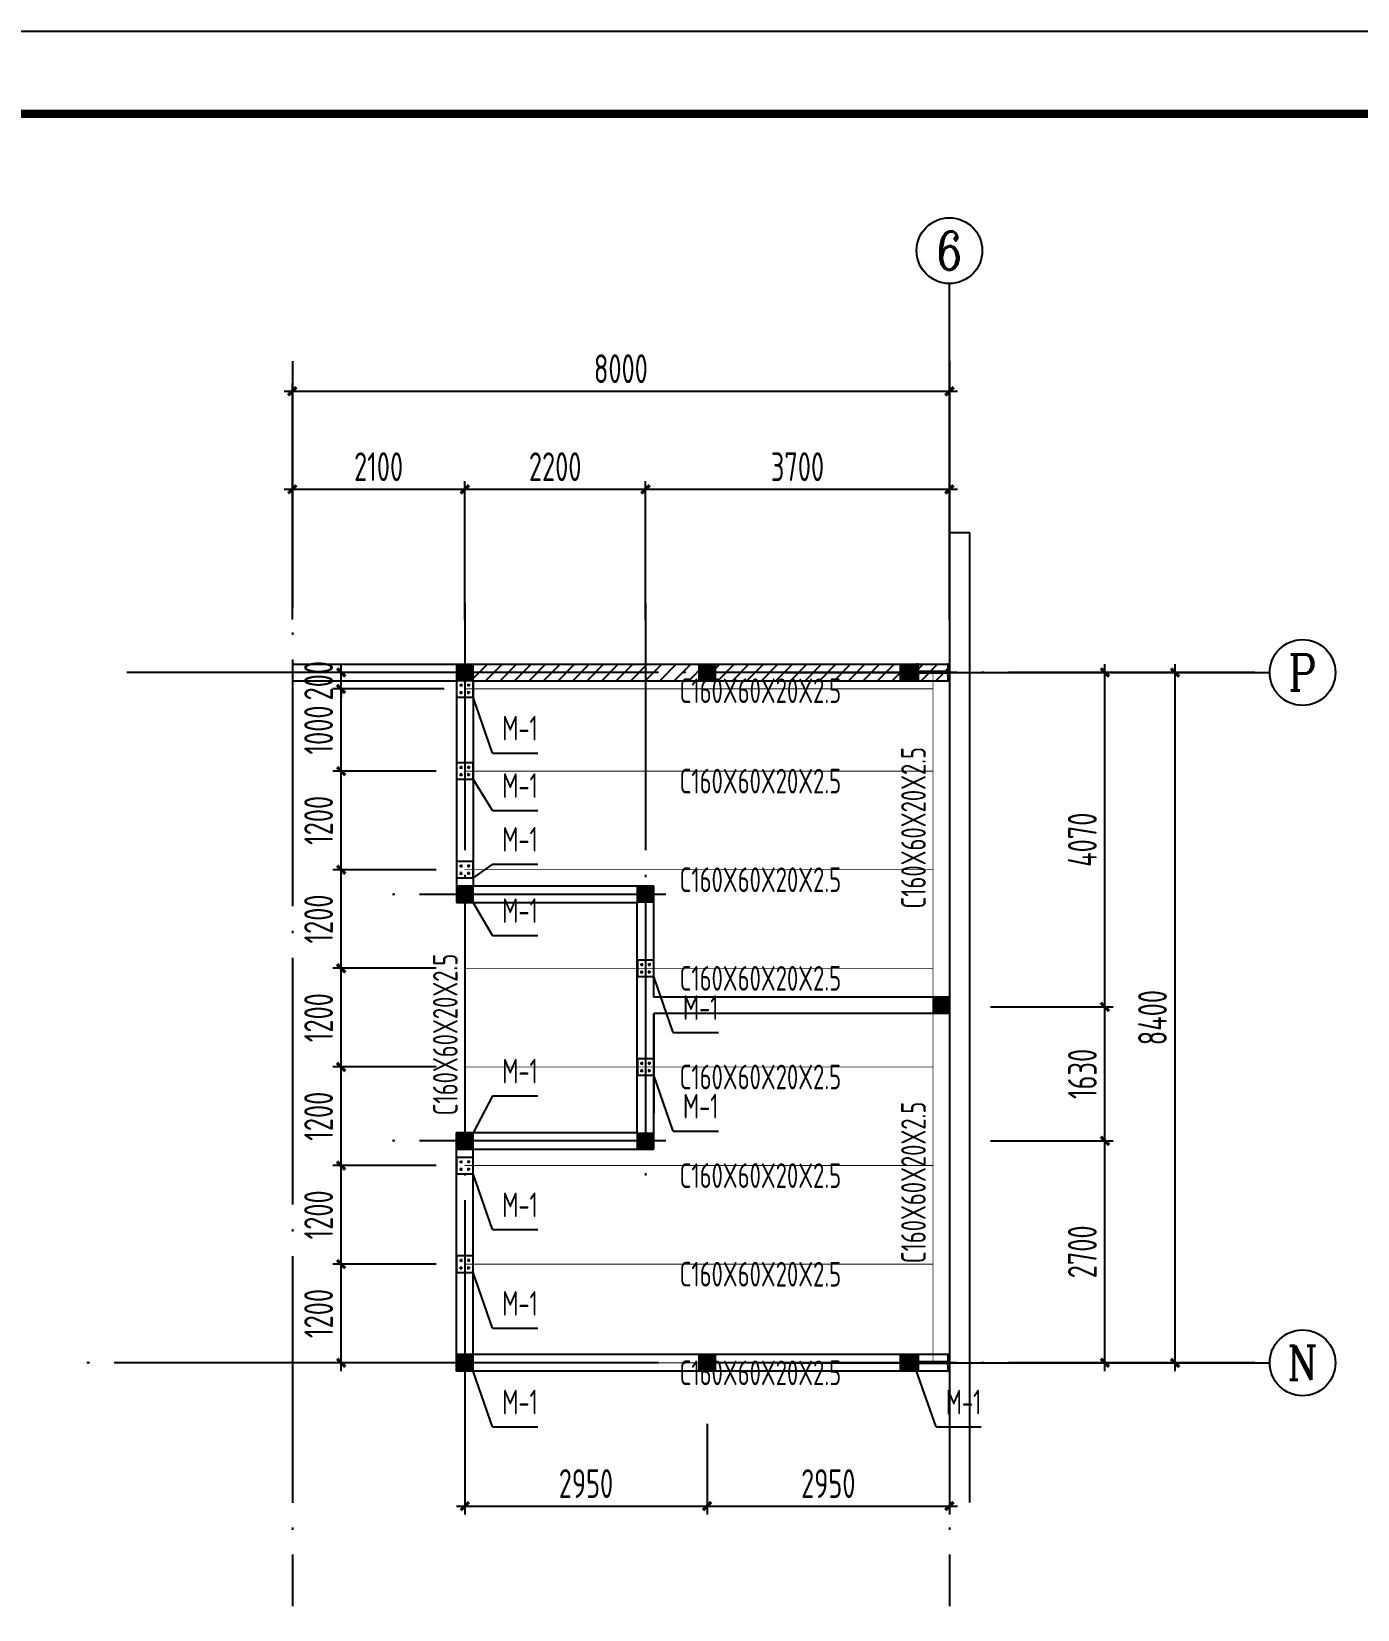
# Model space of a CAD drawing. Extents: x 899043 to 2598688, y -137197 to 211789.
# Drawn here: x 2256274 to 2272416, y 110335 to 129535 of the extents above; entities that cross this region are included whole.
import ezdxf
from ezdxf.enums import TextEntityAlignment as Align

# ---------------------------------------------------------------- set-up
doc = ezdxf.new("R2010")
doc.units = 0
doc.header["$LTSCALE"] = 1500
doc.header["$MEASUREMENT"] = 0
doc.linetypes.add('DOTE', pattern=[2.4200000000000004, 2, -0.2, 0.02, -0.2])
for name, color, linetype in [('00-tk', 151, 'Continuous'), ('1', 2, 'Continuous'), ('A-Wall(建筑墙)', 7, 'Continuous'), ('AXIS', 3, 'Continuous'), ('AXIS_TEXT', 7, 'Continuous'), ('COLUMN', 2, 'Continuous'), ('DIM', 3, 'Continuous'), ('LATRINE', 6, 'Continuous'), ('PUB_HATCH', 8, 'Continuous'), ('TEXT', 7, 'Continuous'), ('WALL', 7, 'Continuous'), ('WELD_TEXT', 7, 'Continuous'), ('WINDOW', 4, 'Continuous'), ('XIXIAN', 7, 'Continuous')]:
    doc.layers.add(name, color=color, linetype=linetype)
doc.layers.add('COLU_HATCH', color=251, linetype='Continuous', lineweight=0)
doc.layers.add('螺栓孔标注', color=9, linetype='Continuous', lineweight=18)
doc.styles.add('_TCH_AXIS', font='COMPLEX', dxfattribs={"bigfont": 'GBCBIG'})
doc.styles.add('COMPLEX', font='COMPLEX')
doc.styles.add('TSSD_Dimension', font='Tssdeng.shx', dxfattribs={"width": 0.7, "bigfont": 'hztxt.shx'})
doc.styles.add('TSSD_Label', font='Tssdeng.shx', dxfattribs={"width": 0.7, "bigfont": 'hztxt.shx'})
doc.dimstyles.new('TSSD_100_100', dxfattribs={"dimtxt": 350, "dimasz": 100, "dimexe": 100, "dimexo": 250, "dimgap": 100, "dimtad": 1, "dimdec": 0, "dimzin": 0, "dimdsep": 46, "dimtxsty": 'TSSD_Dimension', "dimblk": 'ARCHTICK', "dimblk1": 'ARCHTICK', "dimblk2": 'ARCHTICK', "dimcen": 0, "dimdle": 100, "dimclrt": 7, "dimadec": 0, "dimazin": 0, "dimtfac": 1, "dimtdec": 0, "dimtix": 1, "dimtmove": 2, "dimatfit": 3, "dimfxl": 0, "dimtolj": 1, "dimtzin": 0, "dimarcsym": 0})

# ---------------------------------------------------------------- blocks, each defined once
blk = doc.blocks.new('FDSRWEFDSDSFDSFDDD')
at = {"layer": 'COLUMN'}
for p, q in [((-380, 0), (-400, 0)), ((0, 0), (-20, 0)), ((-380, -75), (-365, -90)), ((-380, -125), (-365, -110)), ((-20, -75), (-35, -90)), ((-20, -125), (-35, -110)), ((-400, -200), (-380, -200)), ((-20, -200), (0, -200))]:
    blk.add_line(p, q, dxfattribs=at)
for points in [[(-400, 0), (-400, -200)], [(-380, 0), (-380, -75)], [(-20, 0), (-20, -75)], [(0, 0), (0, -200)], [(-380, -125), (-380, -200)], [(-35, -90), (-365, -90)], [(-35, -110), (-365, -110)], [(-20, -125), (-20, -200)]]:
    blk.add_lwpolyline(points, dxfattribs=at)
blk = doc.blocks.new('_ArchTick')
at = {"color": 0, "linetype": 'ByBlock', "const_width": 0.4}
blk.add_lwpolyline([(-0.5, -0.5), (0.5, 0.5)], dxfattribs=at)
blk = doc.blocks.new('*D534')
at = {"layer": 'Defpoints', "color": 0}
for p in [(2265196.315789715, 121736.2181524224), (2270196.315788737, 121736.2181524224), (2265196.31578776, 113336.2181486972)]:
    blk.add_point(p, dxfattribs=at)
at = {"layer": 'DIM', "color": 0, "lineweight": -2}
for p, q in [((2265446.315789715, 121736.2181524224), (2270296.315788737, 121736.2181524224)), ((2270196.315788737, 113236.2181486972), (2270196.315788737, 121836.2181524224)), ((2265446.31578776, 113336.2181486972), (2270296.315788737, 113336.2181486972))]:
    blk.add_line(p, q, dxfattribs=at)
at = {"layer": 'DIM', "color": 0, "lineweight": -2, "xscale": 100, "yscale": 100, "zscale": 100}
for p, rotation in [((2270196.315788737, 121736.2181524224), 90), ((2270196.315788737, 113336.2181486972), 270)]:
    blk.add_blockref('_ArchTick', p, dxfattribs=dict(at, rotation=rotation))
at = {"layer": 'DIM', "color": 7, "insert": (2269921.315788737, 117536.2181505601), "char_height": 350, "attachment_point": 5, "rotation": 90, "style": 'TSSD_Dimension'}
blk.add_mtext('\\A1;8400', dxfattribs=at)
blk = doc.blocks.new('_AXISO')
blk.add_circle((0, 0), 0.5)
at = {"layer": 'AXIS_TEXT', "style": 'COMPLEX', "width": 1.041666666666667}
blk.add_attdef('A', text='', height=0.56, dxfattribs=at).set_placement((-0.25, -0.28), (0.25, -0.28), align=Align.FIT)
blk = doc.blocks.new('*D535')
at = {"layer": 'Defpoints', "color": 0}
for p in [(2267448.749219462, 125157.7823261305), (2259448.749242212, 122581.1514212434), (2267448.749219462, 122581.1514247913)]:
    blk.add_point(p, dxfattribs=at)
at = {"layer": 'DIM', "color": 0, "lineweight": -2}
for p, q in [((2259448.749242212, 122831.1514212434), (2259448.749242212, 125257.7823261305)), ((2267448.749219462, 122831.1514247913), (2267448.749219462, 125257.7823261305)), ((2259348.749242212, 125157.7823261305), (2267548.749219462, 125157.7823261305))]:
    blk.add_line(p, q, dxfattribs=at)
at = {"layer": 'DIM', "color": 0, "lineweight": -2, "xscale": 100, "yscale": 100, "zscale": 100, "rotation": 180}
blk.add_blockref('_ArchTick', (2259448.749242212, 125157.7823261305), dxfattribs=at)
at = {"layer": 'DIM', "color": 0, "lineweight": -2, "xscale": 100, "yscale": 100, "zscale": 100}
blk.add_blockref('_ArchTick', (2267448.749219462, 125157.7823261305), dxfattribs=at)
at = {"layer": 'DIM', "color": 7, "insert": (2263448.749230837, 125432.7823261305), "char_height": 350, "attachment_point": 5, "style": 'TSSD_Dimension'}
blk.add_mtext('\\A1;8000', dxfattribs=at)
blk = doc.blocks.new('*D528')
at = {"layer": 'Defpoints', "color": 0}
for p in [(2261548.749243171, 123964.8936167965), (2259448.749184234, 122130.1665175133), (2261548.749243171, 122130.1665175133)]:
    blk.add_point(p, dxfattribs=at)
at = {"layer": 'DIM', "color": 0, "lineweight": -2}
for p, q in [((2259448.749184234, 122380.1665175133), (2259448.749184234, 124064.8936167965)), ((2261548.749243171, 122380.1665175133), (2261548.749243171, 124064.8936167965)), ((2259348.749184234, 123964.8936167965), (2261648.749243171, 123964.8936167965))]:
    blk.add_line(p, q, dxfattribs=at)
at = {"layer": 'DIM', "color": 0, "lineweight": -2, "xscale": 100, "yscale": 100, "zscale": 100, "rotation": 180}
blk.add_blockref('_ArchTick', (2259448.749184234, 123964.8936167965), dxfattribs=at)
at = {"layer": 'DIM', "color": 0, "lineweight": -2, "xscale": 100, "yscale": 100, "zscale": 100}
blk.add_blockref('_ArchTick', (2261548.749243171, 123964.8936167965), dxfattribs=at)
at = {"layer": 'DIM', "color": 7, "insert": (2260498.749213702, 124239.8936167965), "char_height": 350, "attachment_point": 5, "style": 'TSSD_Dimension'}
blk.add_mtext('\\A1;2100', dxfattribs=at)
blk = doc.blocks.new('*D529')
at = {"layer": 'Defpoints', "color": 0}
for p in [(2263748.749243009, 123964.8936167965), (2261548.749243171, 122130.1665175133), (2263748.749243009, 122130.1665175133)]:
    blk.add_point(p, dxfattribs=at)
at = {"layer": 'DIM', "color": 0, "lineweight": -2}
for p, q in [((2261548.749243171, 122380.1665175133), (2261548.749243171, 124064.8936167965)), ((2263748.749243009, 122380.1665175133), (2263748.749243009, 124064.8936167965)), ((2261448.749243171, 123964.8936167965), (2263848.749243009, 123964.8936167965))]:
    blk.add_line(p, q, dxfattribs=at)
at = {"layer": 'DIM', "color": 0, "lineweight": -2, "xscale": 100, "yscale": 100, "zscale": 100, "rotation": 180}
blk.add_blockref('_ArchTick', (2261548.749243171, 123964.8936167965), dxfattribs=at)
at = {"layer": 'DIM', "color": 0, "lineweight": -2, "xscale": 100, "yscale": 100, "zscale": 100}
blk.add_blockref('_ArchTick', (2263748.749243009, 123964.8936167965), dxfattribs=at)
at = {"layer": 'DIM', "color": 7, "insert": (2262648.74924309, 124239.8936167965), "char_height": 350, "attachment_point": 5, "style": 'TSSD_Dimension'}
blk.add_mtext('\\A1;2200', dxfattribs=at)
blk = doc.blocks.new('*D530')
at = {"layer": 'Defpoints', "color": 0}
for p in [(2267448.749183867, 123964.8936167965), (2263748.749243009, 122130.1665175133), (2267448.749183867, 122130.1665175133)]:
    blk.add_point(p, dxfattribs=at)
at = {"layer": 'DIM', "color": 0, "lineweight": -2}
for p, q in [((2263748.749243009, 122380.1665175133), (2263748.749243009, 124064.8936167965)), ((2267448.749183867, 122380.1665175133), (2267448.749183867, 124064.8936167965)), ((2263648.749243009, 123964.8936167965), (2267548.749183867, 123964.8936167965))]:
    blk.add_line(p, q, dxfattribs=at)
at = {"layer": 'DIM', "color": 0, "lineweight": -2, "xscale": 100, "yscale": 100, "zscale": 100, "rotation": 180}
blk.add_blockref('_ArchTick', (2263748.749243009, 123964.8936167965), dxfattribs=at)
at = {"layer": 'DIM', "color": 0, "lineweight": -2, "xscale": 100, "yscale": 100, "zscale": 100}
blk.add_blockref('_ArchTick', (2267448.749183867, 123964.8936167965), dxfattribs=at)
at = {"layer": 'DIM', "color": 7, "insert": (2265598.749213438, 124239.8936167965), "char_height": 350, "attachment_point": 5, "style": 'TSSD_Dimension'}
blk.add_mtext('\\A1;3700', dxfattribs=at)
blk = doc.blocks.new('*D531')
at = {"layer": 'Defpoints', "color": 0}
for p in [(2267698.749301685, 116036.2181462031), (2269341.949363191, 116036.2181462031), (2267698.749301685, 113336.2182066495)]:
    blk.add_point(p, dxfattribs=at)
at = {"layer": 'DIM', "color": 0, "lineweight": -2}
for p, q in [((2267948.749301685, 116036.2181462031), (2269441.949363191, 116036.2181462031)), ((2269341.949363191, 113236.2182066495), (2269341.949363191, 116136.2181462031)), ((2267948.749301685, 113336.2182066495), (2269441.949363191, 113336.2182066495))]:
    blk.add_line(p, q, dxfattribs=at)
at = {"layer": 'DIM', "color": 0, "lineweight": -2, "xscale": 100, "yscale": 100, "zscale": 100}
for p, rotation in [((2269341.949363191, 116036.2181462031), 90), ((2269341.949363191, 113336.2182066495), 270)]:
    blk.add_blockref('_ArchTick', p, dxfattribs=dict(at, rotation=rotation))
at = {"layer": 'DIM', "color": 7, "insert": (2269066.949363191, 114686.2181764267), "char_height": 350, "attachment_point": 5, "rotation": 90, "style": 'TSSD_Dimension'}
blk.add_mtext('\\A1;2700', dxfattribs=at)
blk = doc.blocks.new('*D532')
at = {"layer": 'Defpoints', "color": 0}
for p in [(2267698.749301685, 117666.4030040695), (2269341.949363191, 117666.4030040695), (2267698.749301685, 116036.2181462031)]:
    blk.add_point(p, dxfattribs=at)
at = {"layer": 'DIM', "color": 0, "lineweight": -2}
for p, q in [((2269341.949363191, 115936.2181462031), (2269341.949363191, 117766.4030040695)), ((2267948.749301685, 117666.4030040695), (2269441.949363191, 117666.4030040695)), ((2267948.749301685, 116036.2181462031), (2269441.949363191, 116036.2181462031))]:
    blk.add_line(p, q, dxfattribs=at)
at = {"layer": 'DIM', "color": 0, "lineweight": -2, "xscale": 100, "yscale": 100, "zscale": 100}
for p, rotation in [((2269341.949363191, 117666.4030040695), 90), ((2269341.949363191, 116036.2181462031), 270)]:
    blk.add_blockref('_ArchTick', p, dxfattribs=dict(at, rotation=rotation))
at = {"layer": 'DIM', "color": 7, "insert": (2269066.949363191, 116851.3105751367), "char_height": 350, "attachment_point": 5, "rotation": 90, "style": 'TSSD_Dimension'}
blk.add_mtext('\\A1;1630', dxfattribs=at)
blk = doc.blocks.new('*D533')
at = {"layer": 'Defpoints', "color": 0}
for p in [(2267698.749301685, 121736.2181447029), (2269341.949363191, 121736.2181447029), (2267698.749301685, 117666.4030040695)]:
    blk.add_point(p, dxfattribs=at)
at = {"layer": 'DIM', "color": 0, "lineweight": -2}
for p, q in [((2267948.749301685, 121736.2181447029), (2269441.949363191, 121736.2181447029)), ((2269341.949363191, 117566.4030040695), (2269341.949363191, 121836.2181447029)), ((2267948.749301685, 117666.4030040695), (2269441.949363191, 117666.4030040695))]:
    blk.add_line(p, q, dxfattribs=at)
at = {"layer": 'DIM', "color": 0, "lineweight": -2, "xscale": 100, "yscale": 100, "zscale": 100}
for p, rotation in [((2269341.949363191, 121736.2181447029), 90), ((2269341.949363191, 117666.4030040695), 270)]:
    blk.add_blockref('_ArchTick', p, dxfattribs=dict(at, rotation=rotation))
at = {"layer": 'DIM', "color": 7, "insert": (2269066.949363191, 119701.3105743866), "char_height": 350, "attachment_point": 5, "rotation": 90, "style": 'TSSD_Dimension'}
blk.add_mtext('\\A1;4070', dxfattribs=at)
blk = doc.blocks.new('*D526')
at = {"layer": 'Defpoints', "color": 0}
for p in [(2264498.749218919, 112841.4807051505), (2267448.749194641, 112841.4807051505), (2267448.749194641, 111591.3865431363)]:
    blk.add_point(p, dxfattribs=at)
at = {"layer": 'DIM', "color": 0, "lineweight": -2}
for p, q in [((2264498.749218919, 112591.4807051505), (2264498.749218919, 111491.3865431363)), ((2267448.749194641, 112591.4807051505), (2267448.749194641, 111491.3865431363)), ((2264398.749218919, 111591.3865431363), (2267548.749194641, 111591.3865431363))]:
    blk.add_line(p, q, dxfattribs=at)
at = {"layer": 'DIM', "color": 0, "lineweight": -2, "xscale": 100, "yscale": 100, "zscale": 100, "rotation": 180}
blk.add_blockref('_ArchTick', (2264498.749218919, 111591.3865431363), dxfattribs=at)
at = {"layer": 'DIM', "color": 0, "lineweight": -2, "xscale": 100, "yscale": 100, "zscale": 100}
blk.add_blockref('_ArchTick', (2267448.749194641, 111591.3865431363), dxfattribs=at)
at = {"layer": 'DIM', "color": 7, "insert": (2265973.74920678, 111866.3865431363), "char_height": 350, "attachment_point": 5, "style": 'TSSD_Dimension'}
blk.add_mtext('\\A1;2950', dxfattribs=at)
blk = doc.blocks.new('*D527')
at = {"layer": 'Defpoints', "color": 0}
for p in [(2261548.749247182, 112841.4807051505), (2264498.749218919, 112841.4807051505), (2264498.749218919, 111591.3865431363)]:
    blk.add_point(p, dxfattribs=at)
at = {"layer": 'DIM', "color": 0, "lineweight": -2}
for p, q in [((2261548.749247182, 112591.4807051505), (2261548.749247182, 111491.3865431363)), ((2264498.749218919, 112591.4807051505), (2264498.749218919, 111491.3865431363)), ((2261448.749247182, 111591.3865431363), (2264598.749218919, 111591.3865431363))]:
    blk.add_line(p, q, dxfattribs=at)
at = {"layer": 'DIM', "color": 0, "lineweight": -2, "xscale": 100, "yscale": 100, "zscale": 100, "rotation": 180}
blk.add_blockref('_ArchTick', (2261548.749247182, 111591.3865431363), dxfattribs=at)
at = {"layer": 'DIM', "color": 0, "lineweight": -2, "xscale": 100, "yscale": 100, "zscale": 100}
blk.add_blockref('_ArchTick', (2264498.749218919, 111591.3865431363), dxfattribs=at)
at = {"layer": 'DIM', "color": 7, "insert": (2263023.74923305, 111866.3865431363), "char_height": 350, "attachment_point": 5, "style": 'TSSD_Dimension'}
blk.add_mtext('\\A1;2950', dxfattribs=at)
blk = doc.blocks.new('*D536')
at = {"layer": 'Defpoints', "color": 0}
for p in [(2260043.361810949, 114536.2181507538), (2261448.749245127, 114536.2181507538), (2261448.749245127, 113336.2181527603)]:
    blk.add_point(p, dxfattribs=at)
at = {"layer": 'DIM', "color": 0, "lineweight": -2}
for p, q in [((2260043.361810949, 113236.2181527603), (2260043.361810949, 114636.2181507538)), ((2261198.749245127, 114536.2181507538), (2259943.361810949, 114536.2181507538)), ((2261198.749245127, 113336.2181527603), (2259943.361810949, 113336.2181527603))]:
    blk.add_line(p, q, dxfattribs=at)
at = {"layer": 'DIM', "color": 0, "lineweight": -2, "xscale": 100, "yscale": 100, "zscale": 100}
for p, rotation in [((2260043.361810949, 114536.2181507538), 90), ((2260043.361810949, 113336.2181527603), 270)]:
    blk.add_blockref('_ArchTick', p, dxfattribs=dict(at, rotation=rotation))
at = {"layer": 'DIM', "color": 7, "insert": (2259768.361810949, 113936.2181517574), "char_height": 350, "attachment_point": 5, "rotation": 90, "style": 'TSSD_Dimension'}
blk.add_mtext('\\A1;1200', dxfattribs=at)
blk = doc.blocks.new('*D537')
at = {"layer": 'Defpoints', "color": 0}
for p in [(2260043.361810949, 115736.2181507538), (2261448.749245127, 115736.2181507538), (2261448.749245127, 114536.2181507538)]:
    blk.add_point(p, dxfattribs=at)
at = {"layer": 'DIM', "color": 0, "lineweight": -2}
for p, q in [((2260043.361810949, 114436.2181507538), (2260043.361810949, 115836.2181507538)), ((2261198.749245127, 115736.2181507538), (2259943.361810949, 115736.2181507538)), ((2261198.749245127, 114536.2181507538), (2259943.361810949, 114536.2181507538))]:
    blk.add_line(p, q, dxfattribs=at)
at = {"layer": 'DIM', "color": 0, "lineweight": -2, "xscale": 100, "yscale": 100, "zscale": 100}
for p, rotation in [((2260043.361810949, 115736.2181507538), 90), ((2260043.361810949, 114536.2181507538), 270)]:
    blk.add_blockref('_ArchTick', p, dxfattribs=dict(at, rotation=rotation))
at = {"layer": 'DIM', "color": 7, "insert": (2259768.361810949, 115136.2181507541), "char_height": 350, "attachment_point": 5, "rotation": 90, "style": 'TSSD_Dimension'}
blk.add_mtext('\\A1;1200', dxfattribs=at)
blk = doc.blocks.new('*D538')
at = {"layer": 'Defpoints', "color": 0}
for p in [(2260043.361810949, 116936.2181507538), (2261448.749245127, 116936.2181507538), (2261448.749245127, 115736.2181507538)]:
    blk.add_point(p, dxfattribs=at)
at = {"layer": 'DIM', "color": 0, "lineweight": -2}
for p, q in [((2261198.749245127, 116936.2181507538), (2259943.361810949, 116936.2181507538)), ((2260043.361810949, 115636.2181507538), (2260043.361810949, 117036.2181507538)), ((2261198.749245127, 115736.2181507538), (2259943.361810949, 115736.2181507538))]:
    blk.add_line(p, q, dxfattribs=at)
at = {"layer": 'DIM', "color": 0, "lineweight": -2, "xscale": 100, "yscale": 100, "zscale": 100}
for p, rotation in [((2260043.361810949, 116936.2181507538), 90), ((2260043.361810949, 115736.2181507538), 270)]:
    blk.add_blockref('_ArchTick', p, dxfattribs=dict(at, rotation=rotation))
at = {"layer": 'DIM', "color": 7, "insert": (2259768.361810949, 116336.2181507541), "char_height": 350, "attachment_point": 5, "rotation": 90, "style": 'TSSD_Dimension'}
blk.add_mtext('\\A1;1200', dxfattribs=at)
blk = doc.blocks.new('*D539')
at = {"layer": 'Defpoints', "color": 0}
for p in [(2260043.361810949, 118136.2181507538), (2261448.749245127, 118136.2181507538), (2261448.749245127, 116936.2181507538)]:
    blk.add_point(p, dxfattribs=at)
at = {"layer": 'DIM', "color": 0, "lineweight": -2}
for p, q in [((2261198.749245127, 118136.2181507538), (2259943.361810949, 118136.2181507538)), ((2260043.361810949, 116836.2181507538), (2260043.361810949, 118236.2181507538)), ((2261198.749245127, 116936.2181507538), (2259943.361810949, 116936.2181507538))]:
    blk.add_line(p, q, dxfattribs=at)
at = {"layer": 'DIM', "color": 0, "lineweight": -2, "xscale": 100, "yscale": 100, "zscale": 100}
for p, rotation in [((2260043.361810949, 118136.2181507538), 90), ((2260043.361810949, 116936.2181507538), 270)]:
    blk.add_blockref('_ArchTick', p, dxfattribs=dict(at, rotation=rotation))
at = {"layer": 'DIM', "color": 7, "insert": (2259768.361810949, 117536.2181507541), "char_height": 350, "attachment_point": 5, "rotation": 90, "style": 'TSSD_Dimension'}
blk.add_mtext('\\A1;1200', dxfattribs=at)
blk = doc.blocks.new('*D540')
at = {"layer": 'Defpoints', "color": 0}
for p in [(2260043.361810949, 119336.2181507538), (2261448.749245127, 119336.2181507538), (2261448.749245127, 118136.2181507538)]:
    blk.add_point(p, dxfattribs=at)
at = {"layer": 'DIM', "color": 0, "lineweight": -2}
for p, q in [((2260043.361810949, 118036.2181507538), (2260043.361810949, 119436.2181507538)), ((2261198.749245127, 119336.2181507538), (2259943.361810949, 119336.2181507538)), ((2261198.749245127, 118136.2181507538), (2259943.361810949, 118136.2181507538))]:
    blk.add_line(p, q, dxfattribs=at)
at = {"layer": 'DIM', "color": 0, "lineweight": -2, "xscale": 100, "yscale": 100, "zscale": 100}
for p, rotation in [((2260043.361810949, 119336.2181507538), 90), ((2260043.361810949, 118136.2181507538), 270)]:
    blk.add_blockref('_ArchTick', p, dxfattribs=dict(at, rotation=rotation))
at = {"layer": 'DIM', "color": 7, "insert": (2259768.361810949, 118736.2181507541), "char_height": 350, "attachment_point": 5, "rotation": 90, "style": 'TSSD_Dimension'}
blk.add_mtext('\\A1;1200', dxfattribs=at)
blk = doc.blocks.new('*D541')
at = {"layer": 'Defpoints', "color": 0}
for p in [(2260043.361810949, 120536.2181507538), (2261448.749245127, 120536.2181507538), (2261448.749245127, 119336.2181507538)]:
    blk.add_point(p, dxfattribs=at)
at = {"layer": 'DIM', "color": 0, "lineweight": -2}
for p, q in [((2260043.361810949, 119236.2181507538), (2260043.361810949, 120636.2181507538)), ((2261198.749245127, 120536.2181507538), (2259943.361810949, 120536.2181507538)), ((2261198.749245127, 119336.2181507538), (2259943.361810949, 119336.2181507538))]:
    blk.add_line(p, q, dxfattribs=at)
at = {"layer": 'DIM', "color": 0, "lineweight": -2, "xscale": 100, "yscale": 100, "zscale": 100}
for p, rotation in [((2260043.361810949, 120536.2181507538), 90), ((2260043.361810949, 119336.2181507538), 270)]:
    blk.add_blockref('_ArchTick', p, dxfattribs=dict(at, rotation=rotation))
at = {"layer": 'DIM', "color": 7, "insert": (2259768.361810949, 119936.2181507541), "char_height": 350, "attachment_point": 5, "rotation": 90, "style": 'TSSD_Dimension'}
blk.add_mtext('\\A1;1200', dxfattribs=at)
blk = doc.blocks.new('*D542')
at = {"layer": 'Defpoints', "color": 0}
for p in [(2260043.361810949, 121536.5057645317), (2261548.461648316, 121536.5057645317), (2261448.749245127, 120536.2181507538)]:
    blk.add_point(p, dxfattribs=at)
at = {"layer": 'DIM', "color": 0, "lineweight": -2}
for p, q in [((2260043.361810949, 120436.2181507538), (2260043.361810949, 121636.5057645317)), ((2261298.461648316, 121536.5057645317), (2259943.361810949, 121536.5057645317)), ((2261198.749245127, 120536.2181507538), (2259943.361810949, 120536.2181507538))]:
    blk.add_line(p, q, dxfattribs=at)
at = {"layer": 'DIM', "color": 0, "lineweight": -2, "xscale": 100, "yscale": 100, "zscale": 100}
for p, rotation in [((2260043.361810949, 121536.5057645317), 90), ((2260043.361810949, 120536.2181507538), 270)]:
    blk.add_blockref('_ArchTick', p, dxfattribs=dict(at, rotation=rotation))
at = {"layer": 'DIM', "color": 7, "insert": (2259768.361810949, 121036.3619576431), "char_height": 350, "attachment_point": 5, "rotation": 90, "style": 'TSSD_Dimension'}
blk.add_mtext('\\A1;1000', dxfattribs=at)
blk = doc.blocks.new('*D543')
at = {"layer": 'Defpoints', "color": 0}
for p in [(2260043.361810949, 121736.2181506148), (2261448.749245127, 121736.2181506148), (2261548.461648316, 121536.5057645317)]:
    blk.add_point(p, dxfattribs=at)
at = {"layer": 'DIM', "color": 0, "lineweight": -2}
for p, q in [((2261198.749245127, 121736.2181506148), (2259943.361810949, 121736.2181506148)), ((2260043.361810949, 121736.2181506148), (2260043.361810949, 121836.2181506148)), ((2260043.361810949, 121536.5057645317), (2260043.361810949, 121736.2181506148)), ((2261298.461648316, 121536.5057645317), (2259943.361810949, 121536.5057645317)), ((2260043.361810949, 121536.5057645317), (2260043.361810949, 121436.5057645317))]:
    blk.add_line(p, q, dxfattribs=at)
at = {"layer": 'DIM', "color": 0, "lineweight": -2, "xscale": 100, "yscale": 100, "zscale": 100}
for p, rotation in [((2260043.361810949, 121736.2181506148), 270), ((2260043.361810949, 121536.5057645317), 90)]:
    blk.add_blockref('_ArchTick', p, dxfattribs=dict(at, rotation=rotation))
at = {"layer": 'DIM', "color": 7, "insert": (2259768.361810949, 121636.3619575736), "char_height": 350, "attachment_point": 5, "rotation": 90, "style": 'TSSD_Dimension'}
blk.add_mtext('\\A1;200', dxfattribs=at)
blk = doc.blocks.new('A$C6C735AD0')
at = {"layer": 'XIXIAN', "linetype": 'ByBlock'}
h = blk.add_hatch(color=256, dxfattribs=at)
h.paths.add_polyline_path([(-39.00091121043079, -54.38857542863116, 0.4131784968248488), (-45.32381285796873, -48.04328128008638), (-45.32381285796873, -54.38857542863116)])
h.paths.add_polyline_path([(-39.00091121043079, -54.38857542863116), (-45.32381285796873, -54.38857542863116), (-45.32381285796873, -60.73386957729235, 0.4131784968248488)])
h.paths.add_polyline_path([(-45.32381285796873, -60.73386957729235), (-45.32381285796873, -54.38857542863116), (-51.6915788105689, -54.38857542863116, 0.41524938604343)])
h.paths.add_polyline_path([(-45.32381285796873, -54.38857542863116), (-45.32381285796873, -48.04328128008638, 0.415249386043065), (-51.6915788105689, -54.38857542863116)])
h = blk.add_hatch(color=256, dxfattribs=at)
h.paths.add_polyline_path([(-39.00091121043079, -145.0362011432881, -0.4131784968248488), (-45.32381285796873, -151.3814952919492), (-45.32381285796873, -145.0362011432881)])
h.paths.add_polyline_path([(-39.00091121043079, -145.0362011432881), (-45.32381285796873, -145.0362011432881), (-45.32381285796873, -138.6909069947433, -0.4131784968248488)])
h.paths.add_polyline_path([(-45.32381285796873, -138.6909069947433), (-45.32381285796873, -145.0362011432881), (-51.6915788105689, -145.0362011432881, -0.41524938604343)])
h.paths.add_polyline_path([(-45.32381285796873, -145.0362011432881), (-45.32381285796873, -151.3814952919492, -0.415249386043065), (-51.6915788105689, -145.0362011432881)])
h = blk.add_hatch(color=256, dxfattribs=at)
h.paths.add_polyline_path([(39.00091121066362, -54.38857542863116, -0.4131784968248488), (45.32381285796873, -48.04328128008638), (45.32381285796873, -54.38857542863116)])
h.paths.add_polyline_path([(39.00091121066362, -54.38857542863116), (45.32381285796873, -54.38857542863116), (45.32381285796873, -60.73386957729235, -0.4131784968248488)])
h.paths.add_polyline_path([(45.32381285796873, -60.73386957729235), (45.32381285796873, -54.38857542863116), (51.69157881080173, -54.38857542863116, -0.41524938604343)])
h.paths.add_polyline_path([(45.32381285796873, -54.38857542863116), (45.32381285796873, -48.04328128008638, -0.415249386043065), (51.69157881080173, -54.38857542863116)])
h = blk.add_hatch(color=256, dxfattribs=at)
h.paths.add_polyline_path([(39.00091121066362, -145.0362011432881, 0.4131784968248488), (45.32381285796873, -151.3814952919492), (45.32381285796873, -145.0362011432881)])
h.paths.add_polyline_path([(39.00091121066362, -145.0362011432881), (45.32381285796873, -145.0362011432881), (45.32381285796873, -138.6909069947433, 0.4131784968248488)])
h.paths.add_polyline_path([(45.32381285796873, -138.6909069947433), (45.32381285796873, -145.0362011432881), (51.69157881080173, -145.0362011432881, 0.41524938604343)])
h.paths.add_polyline_path([(45.32381285796873, -145.0362011432881), (45.32381285796873, -151.3814952919492, 0.415249386043065), (51.69157881080173, -145.0362011432881)])
at = {"layer": '1', "linetype": 'ByBlock'}
for p, q in [((-99.71238828683272, -77.05048185749911), (-99.71238828683272, -199.4247765722685)), ((-99.71238828683272, -199.4247765722685), (99.71238828706555, -199.4247765722685))]:
    blk.add_line(p, q, dxfattribs=at)
blk.add_lwpolyline([(-99.71238828683272, -199.424776572152), (99.71238828683272, -199.4247765722685), (99.71238828683272, 0), (-99.71238828683272, 0)], close=True, dxfattribs=at)
at = {"layer": 'XIXIAN', "linetype": 'ByBlock'}
for p, q in [((-63.4533380009234, -54.38857542874757), (-27.1942877152469, -54.38857542874757)), ((-63.4533380009234, -145.0362011435209), (-27.1942877152469, -145.0362011435209)), ((63.45333800115623, -54.38857542874757), (27.1942877152469, -54.38857542874757)), ((63.45333800115623, -145.0362011435209), (27.1942877152469, -145.0362011435209))]:
    blk.add_line(p, q, dxfattribs=at)
at = {"layer": 'XIXIAN', "linetype": 'ByBlock', "ltscale": 200}
for p, q in [((-45.32381285796873, -36.25905028590932), (-45.32381285796873, -72.51810057181865)), ((-45.32381285796873, -163.1657262862427), (-45.32381285796873, -126.9066760005662)), ((45.32381285820156, -36.25905028590932), (45.32381285820156, -72.51810057181865)), ((45.32381285820156, -163.1657262862427), (45.32381285820156, -126.9066760005662))]:
    blk.add_line(p, q, dxfattribs=at)
at = {"layer": 'XIXIAN', "linetype": 'ByBlock', "ltscale": 50}
for centre, start, end in [((-45.34624501061626, -54.38857542874757), 0, 180), ((-45.34624501061626, -54.38857542874757), 0, 180), ((-45.34624501061626, -54.38857542874757), 180, 0), ((-45.34624501061626, -145.0362011435209), 0, 180), ((-45.34624501061626, -145.0362011435209), 180, 0), ((-45.34624501061626, -145.0362011435209), 180, 0), ((45.34624501061626, -54.38857542874757), 0, 180), ((45.34624501061626, -54.38857542874757), 180, 0), ((45.34624501061626, -145.0362011435209), 0, 180), ((45.34624501061626, -145.0362011435209), 180, 0)]:
    blk.add_arc(centre, 6.345333800027462, start, end, dxfattribs=at)
blk = doc.blocks.new('A$C67844AE1')
at = {"layer": '00-tk'}
for p, q in [((126149.9999999999, 89099.99999999988), (0, 89099.99999999988)), ((124649.9999999999, 87599.99999999988), (3750, 87599.99999999988))]:
    blk.add_line(p, q, dxfattribs=at)
at = {"layer": '00-tk', "const_width": 150}
blk.add_lwpolyline([(3750, 87599.99999999988), (124649.9999999999, 87599.99999999988), (124649.9999999999, 1500), (3750, 1500)], close=True, dxfattribs=at)

msp = doc.modelspace()

# ---------------------------------------------------------------- hatches: boundary and pattern name
at = {"layer": 'COLU_HATCH'}
h = msp.add_hatch(color=256, dxfattribs=at)
h.dxf.hatch_style = 1
h.paths.add_polyline_path([(2261648.7492415, 121836.2181526399), (2261448.7492415, 121836.2181526399), (2261448.7492415, 121636.2181526399), (2261648.7492415, 121636.2181526399)])
h = msp.add_hatch(color=256, dxfattribs=at)
h.dxf.hatch_style = 1
h.paths.add_polyline_path([(2264598.749218918, 121836.2181027077), (2264398.749218918, 121836.2181027077), (2264398.749218918, 121636.2181027077), (2264598.749218918, 121636.2181027077)])
h = msp.add_hatch(color=256, dxfattribs=at)
h.dxf.hatch_style = 1
h.paths.add_polyline_path([(2267048.749110985, 121836.2181566341), (2266848.749110985, 121836.2181566341), (2266848.749110985, 121636.2181566341), (2267048.749110985, 121636.2181566341)])
h = msp.add_hatch(color=256, dxfattribs=at)
h.dxf.hatch_style = 1
h.paths.add_polyline_path([(2261648.749242665, 119136.2181546288), (2261448.749242665, 119136.2181546288), (2261448.749242665, 118936.2181546288), (2261648.749242665, 118936.2181546288)])
h = msp.add_hatch(color=256, dxfattribs=at)
h.dxf.hatch_style = 1
h.paths.add_polyline_path([(2263848.749242665, 119136.2181545981), (2263648.749242665, 119136.2181545981), (2263648.749242665, 118936.2181545981), (2263848.749242665, 118936.2181545981)])
h = msp.add_hatch(color=256, dxfattribs=at)
h.dxf.hatch_style = 1
h.paths.add_polyline_path([(2267448.748978847, 117786.2182066804), (2267248.748978847, 117786.2182066804), (2267248.748978847, 117586.2182066804), (2267448.748978847, 117586.2182066804)])
h = msp.add_hatch(color=256, dxfattribs=at)
h.dxf.hatch_style = 1
h.paths.add_polyline_path([(2261648.749243961, 116136.2181481755), (2261448.749243961, 116136.2181481755), (2261448.749243961, 115936.2181481755), (2261648.749243961, 115936.2181481755)])
h = msp.add_hatch(color=256, dxfattribs=at)
h.dxf.hatch_style = 1
h.paths.add_polyline_path([(2263848.749243961, 116136.2181482076), (2263648.749243961, 116136.2181482076), (2263648.749243961, 115936.2181482076), (2263848.749243961, 115936.2181482076)])
h = msp.add_hatch(color=256, dxfattribs=at)
h.dxf.hatch_style = 1
h.paths.add_polyline_path([(2261648.749245127, 113436.2181527603), (2261448.749245127, 113436.2181527603), (2261448.749245127, 113236.2181527603), (2261648.749245127, 113236.2181527603)])
h = msp.add_hatch(color=256, dxfattribs=at)
h.dxf.hatch_style = 1
h.paths.add_polyline_path([(2264598.749218919, 113436.2181527603), (2264398.749218919, 113436.2181527603), (2264398.749218919, 113236.2181527603), (2264598.749218919, 113236.2181527603)])
h = msp.add_hatch(color=256, dxfattribs=at)
h.dxf.hatch_style = 1
h.paths.add_polyline_path([(2267048.749109112, 113436.2181421775), (2266848.749109112, 113436.2181421775), (2266848.749109112, 113236.2181421775), (2267048.749109112, 113236.2181421775)])
at = {"layer": 'PUB_HATCH'}
h = msp.add_hatch(dxfattribs=at)
h.set_pattern_fill('普通砖', color=256, scale=50, style=0)
h.set_pattern_definition([(45, (1737714.288784346, 182503.4577887174), (-88.38838300365748, 88.3883830036575), [])])
h.paths.add_polyline_path([(2261548.749243385, 121702.8848233006), (2261648.749243385, 121636.2181566343), (2267448.748963931, 121636.2181566343), (2267532.082410375, 121736.2181568278), (2267448.749303649, 121836.2181566341), (2261548.749243385, 121836.2181566338)])

# ---------------------------------------------------------------- linework, layer by layer
at = {"layer": 'A-Wall(建筑墙)'}
for p, q in [((2261448.749243385, 121636.2181566337), (2261448.749243385, 118936.2182066802)), ((2261648.749243385, 121636.2181566343), (2261648.749243385, 119136.2182066819)), ((2261748.749243378, 119136.2182066821), (2261648.749243385, 119136.2182066819)), ((2263848.748979175, 119136.2182066819), (2261748.749243378, 119136.2182066821)), ((2263848.748979175, 117786.2182066804), (2263848.748979175, 119136.2182066819)), ((2261448.749243385, 118936.2182066802), (2261748.749243378, 118936.2182066805)), ((2261748.749243378, 118936.2182066805), (2263648.748979175, 118936.2182066802)), ((2263648.748979176, 117686.2182066813), (2263648.748979175, 118936.2182066802)), ((2267448.748978847, 117786.2182066804), (2263848.748979175, 117786.2182066804)), ((2263648.748979179, 116136.2181461702), (2263648.748979176, 117686.2182066813)), ((2263848.748979179, 115936.2181461724), (2263848.748979179, 117586.2182066814)), ((2267448.748979619, 117586.2182066814), (2263848.748979179, 117586.2182066814)), ((2261748.749243378, 116136.2181461708), (2261448.749243444, 116136.2181461702)), ((2261448.749243444, 113236.2182066886), (2261448.749243444, 116136.2181461702)), ((2263648.748979179, 116136.2181461702), (2261748.749243378, 116136.2181461582)), ((2261648.749243446, 115936.2181461724), (2261748.749243378, 115936.2181461749)), ((2261648.749243446, 113436.2182066867), (2261648.749243446, 115936.2181461724)), ((2261748.749243378, 115936.2181461623), (2263848.748979179, 115936.2181461724)), ((2267448.748995621, 113436.2182066865), (2261648.749243446, 113436.2182066867)), ((2267448.74930166, 113236.2182066884), (2261448.749243444, 113236.2182066886))]:
    msp.add_line(p, q, dxfattribs=at)
at = {"layer": 'AXIS'}
for p, q in [((2267448.749179858, 124402.9211929195), (2267448.74917764, 126468.9051112596)), ((2266899.520984129, 121736.2181447366), (2271348.16581047, 121736.2181439695)), ((2266899.520982972, 113336.2181410113), (2271348.165809271, 113336.2181402442))]:
    msp.add_line(p, q, dxfattribs=at)
at = {"layer": 'AXIS', "color": 253, "linetype": 'DOTE'}
for p, q in [((2259448.749179858, 125523.0028684956), (2259448.749197518, 110372.6681713679)), ((2267448.749179858, 125523.0028719498), (2267448.749197518, 110372.6681748221)), ((2261548.74924298, 122573.7567144423), (2261548.749247653, 111750.8308547137)), ((2263748.74924298, 122573.7567153922), (2263748.749246063, 115432.4104968306)), ((2271168.272454734, 121736.2181524224), (2257433.469647786, 121736.218149868)), ((2263996.259630134, 119036.2181525881), (2260582.157808003, 119036.2181526358)), ((2263996.259630134, 116036.2181462031), (2260582.157808003, 116036.2181461554)), ((2271168.272430846, 113336.2181499792), (2256754.473763498, 113336.2181511398))]:
    msp.add_line(p, q, dxfattribs=at)
at = {"layer": 'LATRINE'}
for p, q in [((2263848.748979184, 117786.218208526), (2263848.748979502, 118998.718208526)), ((2263848.748979132, 117586.218208526), (2263848.748978816, 116373.718208526))]:
    msp.add_line(p, q, dxfattribs=at)
at = {"layer": 'TEXT'}
for p, q in [((2261885.945920017, 120756.4387285905), (2261648.461629741, 121436.5057631422)), ((2261885.945920017, 120756.4387285905), (2262437.061882534, 120756.4387285905)), ((2261885.945918237, 120057.5545817837), (2261648.461627962, 120436.2181493648)), ((2261885.945918237, 120057.5545817837), (2262437.061880754, 120057.5545817837)), ((2261885.945916103, 119403.3213047434), (2261648.461625827, 119236.2181493648)), ((2261885.945916103, 119403.3213047434), (2262437.061878619, 119403.3213047434)), ((2261885.945916103, 118536.1623549743), (2261648.461625827, 118936.5057641588)), ((2261885.945916103, 118536.1623549743), (2262437.061878619, 118536.1623549743)), ((2264085.945916621, 117356.1511108992), (2263848.461626345, 118036.2181454509)), ((2264085.945916621, 117356.1511108992), (2264637.061879138, 117356.1511108992)), ((2264085.945917139, 116156.1511108992), (2263848.461626864, 116836.2181454509)), ((2261885.945909698, 116583.0221254767), (2261648.461619422, 116135.9305342777)), ((2261885.945909698, 116583.0221254767), (2262437.061872215, 116583.0221254767)), ((2264085.945917139, 116156.1511108992), (2264637.061879656, 116156.1511108992)), ((2261885.945909698, 114956.1511148131), (2261648.461619422, 115636.2181493648)), ((2261885.945909698, 114956.1511148131), (2262437.061872215, 114956.1511148131)), ((2261885.945920829, 113756.1511148131), (2261648.461630553, 114436.2181493648)), ((2261885.945920829, 113756.1511148131), (2262437.061883345, 113756.1511148131)), ((2261885.945905428, 112556.1511148131), (2261648.461615153, 113236.2181493648)), ((2267285.945979443, 112556.1511148131), (2267048.461689167, 113236.2181493648)), ((2261885.945905428, 112556.1511148131), (2262437.061867945, 112556.1511148131)), ((2267285.945979443, 112556.1511148131), (2267837.061941959, 112556.1511148131))]:
    msp.add_line(p, q, dxfattribs=at)
at = {"layer": 'WALL'}
for p, q in [((2267698.749304012, 123436.2181476422), (2267448.749304012, 123436.2181476989)), ((2267448.749304012, 123436.2181476989), (2267448.749303649, 121836.2181566341)), ((2267698.749303626, 121736.2181565997), (2267698.749304012, 123436.2181476422)), ((2259448.749184521, 121836.2181566338), (2261548.749243385, 121836.2181566338)), ((2261548.749243385, 121836.2181566338), (2267448.749303649, 121836.2181566341)), ((2267698.748967805, 120636.2181495846), (2267698.748963544, 121736.2181572149)), ((2259448.749184716, 121636.2181566337), (2261448.749243385, 121636.2181566337)), ((2261648.749243385, 121636.2181566343), (2267448.748963931, 121636.2181566343)), ((2267448.748963931, 121636.2181566343), (2267448.748967805, 120636.2181486161)), ((2267448.748967805, 120636.2181486161), (2267448.748978847, 117786.2182066804)), ((2267698.748979235, 117786.2182072624), (2267698.748967805, 120636.2181495846)), ((2267698.748985211, 116136.2181495827), (2267698.748979235, 117786.2182072597)), ((2267448.748979619, 117586.2182066814), (2267448.748985211, 116136.2181486187)), ((2267448.749190085, 116136.2181486187), (2267448.748995621, 113436.2182066865)), ((2267698.748996007, 113336.218207266), (2267698.749190086, 116136.2181495827)), ((2267698.749301254, 111636.2181532171), (2267698.749301685, 113336.2182066495)), ((2267448.74930166, 113236.2182066884), (2267448.749301254, 111636.2181532806))]:
    msp.add_line(p, q, dxfattribs=at)
at = {"layer": 'WINDOW', "color": 2, "linetype": 'ByBlock', "const_width": 10}
for points in [[(2261548.461648316, 121536.5057645317), (2267248.461705543, 121536.5057543911)], [(2261548.749259779, 120536.2181507538), (2267248.749319141, 120536.2181406132)], [(2261548.749257644, 119336.2181507538), (2267248.749319141, 119336.2181406132)], [(2261548.749255509, 118136.2181507538), (2267248.749319141, 118136.2181406132)], [(2261548.749253374, 116936.2181507538), (2267248.749319141, 116936.2181406132)], [(2261548.749251239, 115736.2181507538), (2267248.749319141, 115736.2181406132)], [(2261548.749249103, 114536.2181507538), (2267248.749319141, 114536.2181406132)], [(2261548.749246968, 113336.2181507538), (2267038.436040421, 113336.2181409874)]]:
    msp.add_lwpolyline(points, dxfattribs=at)
at = {"layer": 'WINDOW', "linetype": 'ByBlock', "const_width": 10}
msp.add_lwpolyline([(2267248.749319141, 113346.2181421775), (2267248.749319141, 121726.2181524223)], dxfattribs=at)
at = {"layer": 'WINDOW', "color": 4, "linetype": 'ByBlock', "const_width": 1}
for points in [[(2261548.749244507, 119036.2181526223), (2261548.749244549, 116036.2181461689)], [(2264498.749220911, 111591.3865431363), (2264498.749220911, 111716.7704936203)]]:
    msp.add_lwpolyline(points, dxfattribs=at)
at = {"layer": '螺栓孔标注', "linetype": 'ByBlock'}
for points in [[(2261448.7492415, 121836.2181526399), (2261648.7492415, 121836.2181526399), (2261648.7492415, 121636.2181526399), (2261448.7492415, 121636.2181526399)], [(2264398.749218918, 121836.2181027077), (2264598.749218918, 121836.2181027077), (2264598.749218918, 121636.2181027077), (2264398.749218918, 121636.2181027077)], [(2266848.749110985, 121836.2181566341), (2267048.749110985, 121836.2181566341), (2267048.749110985, 121636.2181566341), (2266848.749110985, 121636.2181566341)], [(2261448.749242665, 119136.2181546288), (2261648.749242665, 119136.2181546288), (2261648.749242665, 118936.2181546288), (2261448.749242665, 118936.2181546288)], [(2263648.749242665, 119136.2181545981), (2263848.749242665, 119136.2181545981), (2263848.749242665, 118936.2181545981), (2263648.749242665, 118936.2181545981)], [(2267248.748978847, 117786.2182066804), (2267448.748978847, 117786.2182066804), (2267448.748978847, 117586.2182066804), (2267248.748978847, 117586.2182066804)], [(2261448.749243961, 116136.2181481755), (2261648.749243961, 116136.2181481755), (2261648.749243961, 115936.2181481755), (2261448.749243961, 115936.2181481755)], [(2263648.749243961, 116136.2181482076), (2263848.749243961, 116136.2181482076), (2263848.749243961, 115936.2181482076), (2263648.749243961, 115936.2181482076)], [(2261448.749245127, 113436.2181527603), (2261648.749245127, 113436.2181527603), (2261648.749245127, 113236.2181527603), (2261448.749245127, 113236.2181527603)], [(2264398.749218919, 113436.2181527603), (2264598.749218919, 113436.2181527603), (2264598.749218919, 113236.2181527603), (2264398.749218919, 113236.2181527603)], [(2266848.749109112, 113436.2181421775), (2267048.749109112, 113436.2181421775), (2267048.749109112, 113236.2181421775), (2266848.749109112, 113236.2181421775)]]:
    msp.add_lwpolyline(points, close=True, dxfattribs=at)

# ---------------------------------------------------------------- block references
for p in [(2267448.749321014, 121836.2181524223), (2267448.749319141, 113436.2181421775)]:
    msp.add_blockref('FDSRWEFDSDSFDSFDDD', p)
at = {"layer": 'AXIS'}
ref = msp.add_blockref('_AXISO', (2267448.749177374, 126869.1051112596), dxfattribs=dict(at, xscale=800.4000000000233, yscale=800.4000000000087, zscale=800.4000000000001))
ref.add_attrib('A', '6', dxfattribs={"layer": 'AXIS_TEXT', "height": 466.1811389116071, "style": '_TCH_AXIS'}).set_placement((2267293.355464404, 126636.0145418038), (2267604.142890345, 126636.0145418038), align=Align.FIT)
ref = msp.add_blockref('_AXISO', (2271748.36581047, 121736.2181438928), dxfattribs=dict(at, xscale=800.4000000000233, yscale=800.4000000000087, zscale=800.4000000000001))
ref.add_attrib('A', 'P', dxfattribs={"layer": 'AXIS_TEXT', "height": 435.4747561599901, "style": '_TCH_AXIS'}).set_placement((2271572.102218691, 121518.4807658128), (2271924.629402249, 121518.4807658128), align=Align.FIT)
ref = msp.add_blockref('_AXISO', (2271748.365809272, 113336.2181434348), dxfattribs=dict(at, xscale=800.4000000000233, yscale=800.4000000000087, zscale=800.4000000000001))
ref.add_attrib('A', 'N', dxfattribs={"layer": 'AXIS_TEXT', "height": 415.4676663274665, "style": '_TCH_AXIS'}).set_placement((2271560.416150695, 113128.484310271), (2271936.315467848, 113128.484310271), align=Align.FIT)
at = {"layer": 'WELD_TEXT', "linetype": 'ByBlock', "xscale": 0.6666666666278616, "yscale": 0.6666666666715173, "zscale": 0.6666666666666666}
msp.add_blockref('A$C67844AE1', (2198961.116985091, 70135.33242809612), dxfattribs=at)
at = {"layer": 'WINDOW', "linetype": 'ByBlock'}
for p in [(2261548.7492415, 121636.2181526399), (2261548.74923972, 120635.9305388625), (2261548.749237585, 119435.9305388625), (2261548.749237581, 119135.930540731), (2263748.749238104, 118235.9305349486), (2263748.749238622, 117035.9305349486), (2261548.749237631, 116135.9305342777), (2261548.749231181, 115835.9305388625), (2261548.749242311, 114635.9305388625), (2261548.749226911, 113435.9305388625), (2266948.749300926, 113435.9305388625)]:
    msp.add_blockref('A$C6C735AD0', p, dxfattribs=at)

# ---------------------------------------------------------------- texts
at = {"layer": 'TEXT', "style": 'TSSD_Label', "width": 0.7}
for s, p in [('C160X60X20X2.5', (2266130.395751707, 121274.1110641297)), ('M-1', (2262437.061882534, 120818.9387285905)), ('M-1', (2262437.061880754, 120120.0545817837)), ('C160X60X20X2.5', (2266130.39574975, 120174.1110576462)), ('M-1', (2262437.061878619, 119465.8213047434)), ('C160X60X20X2.5', (2266130.395747615, 118974.1110576462)), ('M-1', (2262437.061878619, 118598.6623549743)), ('C160X60X20X2.5', (2266130.39574548, 117774.1110576462)), ('M-1', (2264637.061879138, 117418.6511108992)), ('M-1', (2262437.061872215, 116645.5221254767)), ('C160X60X20X2.5', (2266130.395743346, 116574.1110576462)), ('M-1', (2264637.061879656, 116218.6511108992)), ('C160X60X20X2.5', (2266130.395741211, 115374.1110576462)), ('M-1', (2262437.061872215, 115018.6511148131)), ('C160X60X20X2.5', (2266130.395739076, 114174.1110576462)), ('M-1', (2262437.061883345, 113818.6511148131)), ('C160X60X20X2.5', (2266130.395736941, 112974.1110576462)), ('M-1', (2262437.061867945, 112618.6511148131)), ('M-1', (2267837.061941959, 112618.6511148131))]:
    msp.add_text(s, height=300, dxfattribs=at).set_placement(p, align=Align.BOTTOM_RIGHT)
for p in [(2267251.013045369, 120829.6012401852), (2261551.012970755, 118313.8400207557), (2267251.013045369, 116513.8400119733)]:
    msp.add_text('C160X60X20X2.5', height=300, rotation=90.00000002668041, dxfattribs=at).set_placement(p, align=Align.BOTTOM_RIGHT)

# ---------------------------------------------------------------- dimensions: what is measured, and where the dimension line sits
at = {"layer": 'DIM'}
for p1, p2, distance, picture, middle in [((2259448.749242212, 122581.1514212434), (2267448.749219462, 122581.1514247913), 2576.630901339202, '*D535', (2263448.749230837, 125432.7823261305)), ((2265196.31578776, 113336.2181486972), (2265196.315789715, 121736.2181524224), -4999.999999022111, '*D534', (2269921.315788737, 117536.2181505601))]:
    dim = msp.add_aligned_dim(p1=p1, p2=p2, distance=distance, dimstyle='TSSD_100_100', dxfattribs=at)
    dim.commit()
    dim.dimension.update_dxf_attribs({"geometry": picture, "text_midpoint": middle})
for base, p1, p2, picture, middle in [((2261548.749243171, 123964.8936167965), (2259448.749184234, 122130.1665175133), (2261548.749243171, 122130.1665175133), '*D528', (2260498.749213702, 124239.8936167965)), ((2263748.749243009, 123964.8936167965), (2261548.749243171, 122130.1665175133), (2263748.749243009, 122130.1665175133), '*D529', (2262648.74924309, 124239.8936167965)), ((2267448.749183867, 123964.8936167965), (2263748.749243009, 122130.1665175133), (2267448.749183867, 122130.1665175133), '*D530', (2265598.749213438, 124239.8936167965)), ((2264498.749218919, 111591.3865431363), (2261548.749247182, 112841.4807051505), (2264498.749218919, 112841.4807051505), '*D527', (2263023.74923305, 111866.3865431363)), ((2267448.749194641, 111591.3865431363), (2264498.749218919, 112841.4807051505), (2267448.749194641, 112841.4807051505), '*D526', (2265973.74920678, 111866.3865431363))]:
    dim = msp.add_linear_dim(base=base, p1=p1, p2=p2, dimstyle='TSSD_100_100', dxfattribs=at)
    dim.commit()
    dim.dimension.update_dxf_attribs({"geometry": picture, "text_midpoint": middle})
for base, p1, p2, picture, middle in [((2260043.361810949, 121736.2181506148), (2261548.461648316, 121536.5057645317), (2261448.749245127, 121736.2181506148), '*D543', (2259768.361810949, 121636.3619575736)), ((2269341.949363191, 121736.2181447029), (2267698.749301685, 117666.4030040695), (2267698.749301685, 121736.2181447029), '*D533', (2269066.949363191, 119701.3105743866)), ((2260043.361810949, 121536.5057645317), (2261448.749245127, 120536.2181507538), (2261548.461648316, 121536.5057645317), '*D542', (2259768.361810949, 121036.3619576431)), ((2260043.361810949, 120536.2181507538), (2261448.749245127, 119336.2181507538), (2261448.749245127, 120536.2181507538), '*D541', (2259768.361810949, 119936.2181507541)), ((2260043.361810949, 119336.2181507538), (2261448.749245127, 118136.2181507538), (2261448.749245127, 119336.2181507538), '*D540', (2259768.361810949, 118736.2181507541)), ((2260043.361810949, 118136.2181507538), (2261448.749245127, 116936.2181507538), (2261448.749245127, 118136.2181507538), '*D539', (2259768.361810949, 117536.2181507541)), ((2269341.949363191, 117666.4030040695), (2267698.749301685, 116036.2181462031), (2267698.749301685, 117666.4030040695), '*D532', (2269066.949363191, 116851.3105751367)), ((2260043.361810949, 116936.2181507538), (2261448.749245127, 115736.2181507538), (2261448.749245127, 116936.2181507538), '*D538', (2259768.361810949, 116336.2181507541)), ((2269341.949363191, 116036.2181462031), (2267698.749301685, 113336.2182066495), (2267698.749301685, 116036.2181462031), '*D531', (2269066.949363191, 114686.2181764267)), ((2260043.361810949, 115736.2181507538), (2261448.749245127, 114536.2181507538), (2261448.749245127, 115736.2181507538), '*D537', (2259768.361810949, 115136.2181507541)), ((2260043.361810949, 114536.2181507538), (2261448.749245127, 113336.2181527603), (2261448.749245127, 114536.2181507538), '*D536', (2259768.361810949, 113936.2181517574))]:
    dim = msp.add_linear_dim(base=base, p1=p1, p2=p2, angle=90, dimstyle='TSSD_100_100', dxfattribs=at)
    dim.commit()
    dim.dimension.update_dxf_attribs({"geometry": picture, "text_midpoint": middle})

doc.saveas('drawing.dxf')
